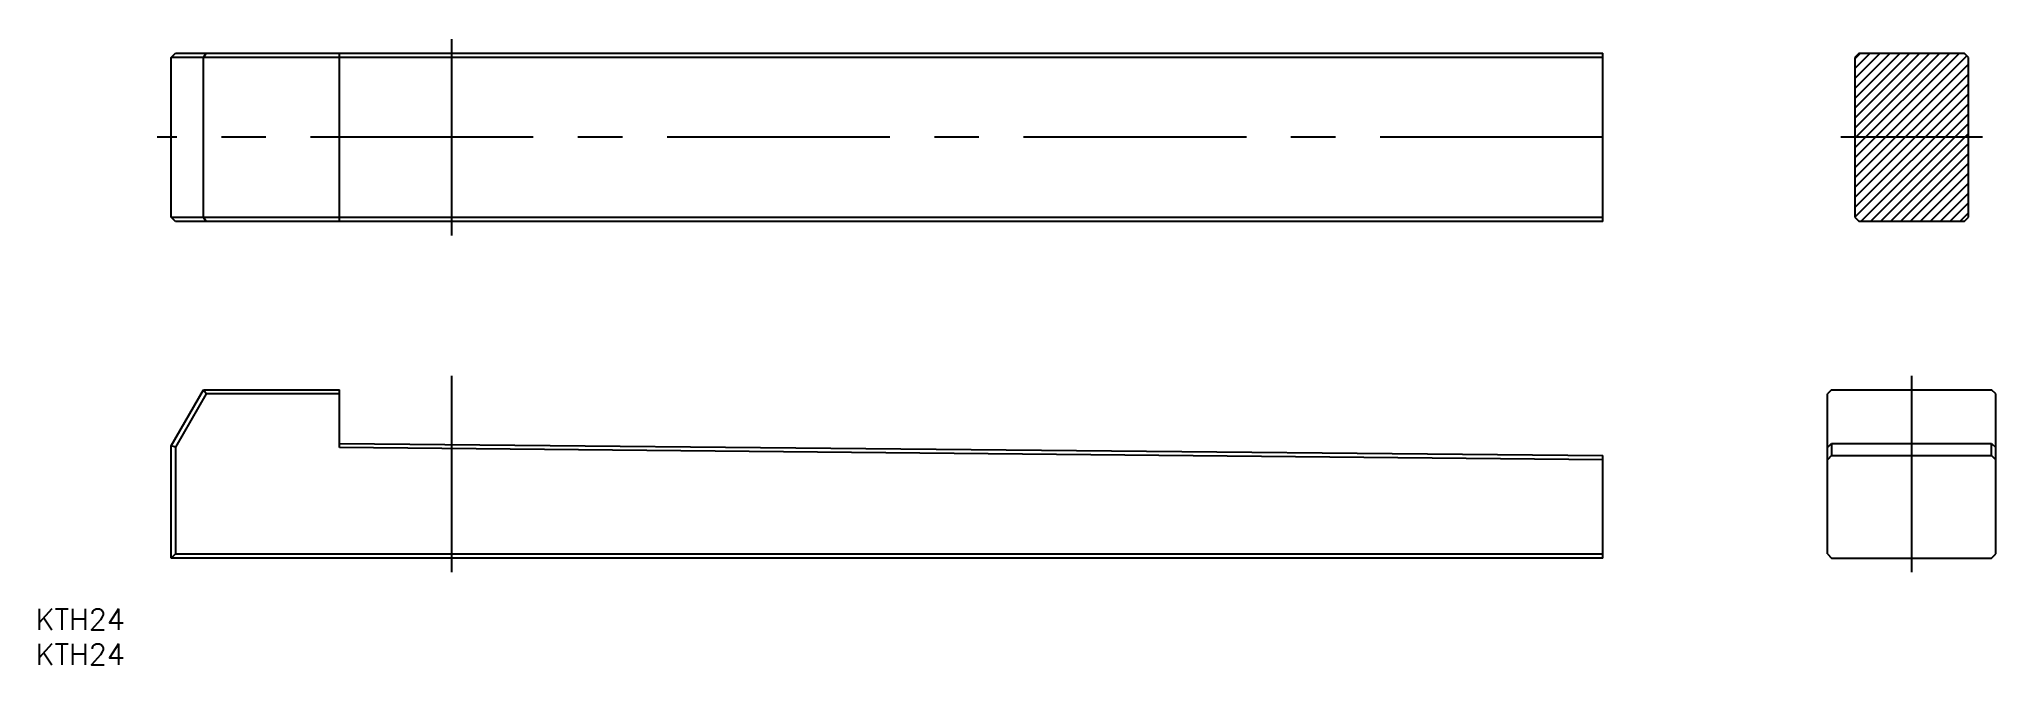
# Model space of a CAD drawing. Extents: x -59 to 220, y -15 to 74.
import ezdxf

# ---------------------------------------------------------------- set-up
doc = ezdxf.new("R2010")
doc.units = 0
doc.linetypes.add('CENTER', pattern=[50.8, 31.75, -6.35, 6.35, -6.35])
doc.layers.get('0').update_dxf_attribs({"linetype": 'CONTINUOUS'})
doc.layers.add('CENTER', color=1, linetype='CENTER')
doc.styles.get("Standard").update_dxf_attribs({"font": 'txt.shx', "height": 3, "bigfont": 'bigfont.shx'})

msp = doc.modelspace()

# ---------------------------------------------------------------- linework, layer by layer
at = {"color": 7, "linetype": 'CONTINUOUS'}
for p, q in [((-40, 71.4), (-39.4, 72)), ((164, 71.4), (-40, 71.4)), ((-40, 48.6), (-40, 71.4)), ((-39.4, 72), (164, 72)), ((-35.38, 71.4), (-35.03, 72)), ((-35.38, 48.6), (-35.38, 71.4)), ((-16, 48), (-16, 72)), ((164, 48), (164, 72)), ((200.5, 72), (199.9, 71.4)), ((199.9, 71.4), (199.9, 48.6)), ((200.5, 72), (215.5, 72)), ((216.1, 71.4), (215.5, 72)), ((216.1, 48.6), (216.1, 71.4)), ((-40, 48.6), (164, 48.6)), ((-39.4, 48), (-40, 48.6)), ((164, 48), (-39.4, 48)), ((-35.03, 48), (-35.38, 48.6)), ((199.9, 48.6), (200.5, 48)), ((215.5, 48), (200.5, 48)), ((215.5, 48), (216.1, 48.6)), ((-40, 16), (-35.38, 24)), ((-35.03, 23.4), (-39.4, 15.84)), ((-35.38, 24), (-16, 24)), ((-35.03, 23.4), (-35.38, 24)), ((-16, 23.4), (-35.03, 23.4)), ((-16, 15.75), (-16, 24)), ((196.6, 24), (196, 23.4)), ((196, 0.6), (196, 23.4)), ((196.6, 24), (219.4, 24)), ((220, 23.4), (219.4, 24)), ((220, 0.6), (220, 23.4)), ((-40, 0), (-40, 16)), ((-39.4, 15.84), (-40, 16)), ((-39.4, 15.84), (-39.4, 0.6)), ((-16, 16.35), (164, 14.62)), ((164, 14.02), (-16, 15.75)), ((164, 0), (164, 14.62)), ((196, 15.75), (196.6, 16.35)), ((196.6, 14.62), (196, 14.02)), ((196.6, 16.35), (219.4, 16.35)), ((196.6, 16.35), (196.6, 14.62)), ((196.6, 14.62), (219.4, 14.62)), ((219.4, 14.62), (219.4, 16.35)), ((219.4, 16.35), (220, 15.75)), ((220, 14.02), (219.4, 14.62)), ((-39.4, 0.6), (-40, 0)), ((164, 0), (-40, 0)), ((-39.4, 0.6), (164, 0.6)), ((196, 0.6), (196.6, 0)), ((196.6, 0), (219.4, 0)), ((219.4, 0), (220, 0.6))]:
    msp.add_line(p, q, dxfattribs=at)
at = {"color": 3, "linetype": 'CONTINUOUS'}
for p, q in [((199.9, 71.21), (200.69, 72)), ((199.9, 69.79), (202.11, 72)), ((199.9, 68.38), (203.52, 72)), ((199.9, 66.96), (204.94, 72)), ((199.9, 65.55), (206.35, 72)), ((199.9, 64.14), (207.76, 72)), ((199.9, 62.72), (209.18, 72)), ((199.9, 61.31), (210.59, 72)), ((199.9, 59.89), (212.01, 72)), ((199.9, 58.48), (213.42, 72)), ((199.9, 57.06), (214.84, 72)), ((199.9, 55.65), (215.87, 71.63)), ((199.9, 54.24), (216.1, 70.44)), ((199.9, 52.82), (216.1, 69.02)), ((199.9, 51.41), (216.1, 67.61)), ((199.9, 49.99), (216.1, 66.19)), ((199.91, 48.59), (216.1, 64.78)), ((200.74, 48), (216.1, 63.36)), ((202.15, 48), (216.1, 61.95)), ((203.56, 48), (216.1, 60.54)), ((204.98, 48), (216.1, 59.12)), ((206.39, 48), (216.1, 57.71)), ((207.81, 48), (216.1, 56.29)), ((209.22, 48), (216.1, 54.88)), ((210.63, 48), (216.1, 53.47)), ((212.05, 48), (216.1, 52.05)), ((213.46, 48), (216.1, 50.64)), ((214.88, 48), (216.1, 49.22))]:
    msp.add_line(p, q, dxfattribs=at)
at = {"layer": 'CENTER', "color": 1, "linetype": 'CENTER'}
for p, q in [((0, 46), (0, 74)), ((164, 60), (-42, 60)), ((218.1, 60), (197.9, 60)), ((0, -2), (0, 26)), ((208, 26), (208, -2))]:
    msp.add_line(p, q, dxfattribs=at)

# ---------------------------------------------------------------- texts
at = {"color": 7, "linetype": 'CONTINUOUS'}
for p in [(-59.33, -10.23), (-59.33, -15.23)]:
    msp.add_text('KTH24', height=3, dxfattribs=at).set_placement(p)

doc.saveas('drawing.dxf')
